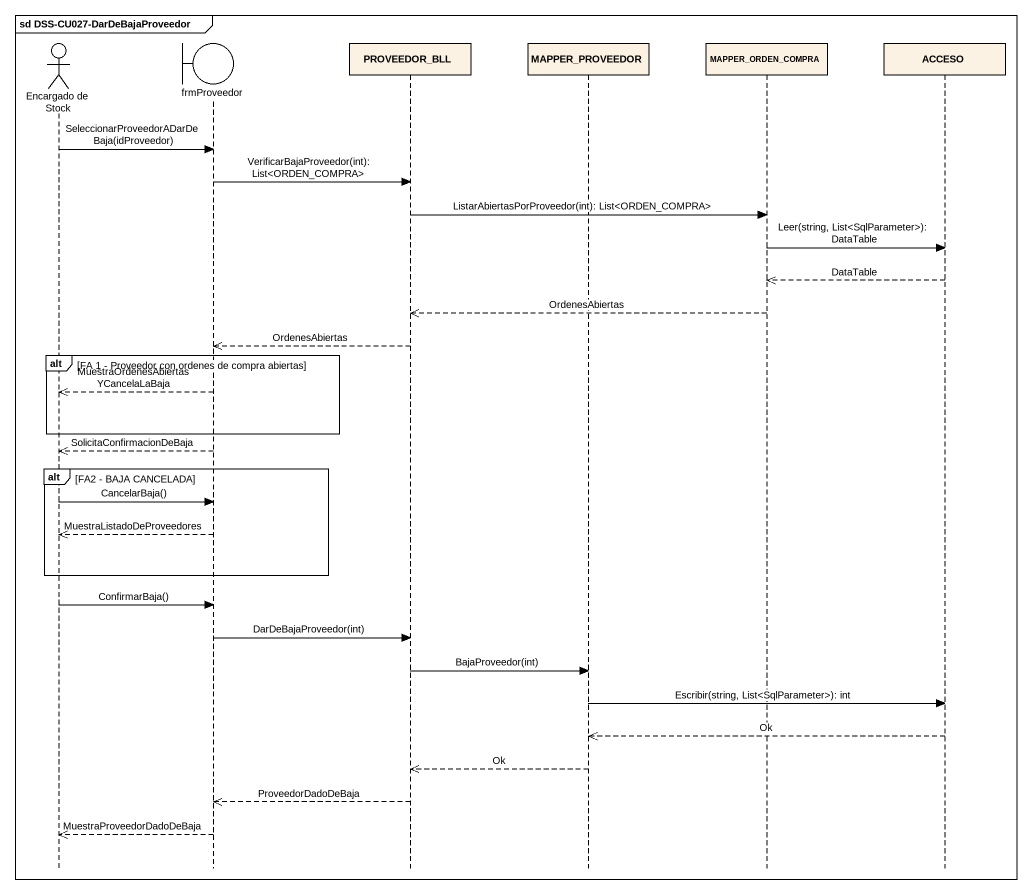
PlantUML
@startuml
mainframe sd DSS-CU027-DarDeBajaProveedor
hide footbox
actor "Encargado de Stock" as Encargado_de_Stock
boundary frmProveedor
participant PROVEEDOR_BLL
participant MAPPER_PROVEEDOR
participant MAPPER_ORDEN_COMPRA
participant ACCESO

Encargado_de_Stock -> frmProveedor : SeleccionarProveedorADarDeBaja(idProveedor)
frmProveedor -> PROVEEDOR_BLL : VerificarBajaProveedor(int): List<ORDEN_COMPRA>
PROVEEDOR_BLL -> MAPPER_ORDEN_COMPRA : ListarAbiertasPorProveedor(int): List<ORDEN_COMPRA>
MAPPER_ORDEN_COMPRA -> ACCESO : Leer(string, List<SqlParameter>): DataTable
ACCESO -->> MAPPER_ORDEN_COMPRA : DataTable
MAPPER_ORDEN_COMPRA -->> PROVEEDOR_BLL : OrdenesAbiertas
PROVEEDOR_BLL -->> frmProveedor : OrdenesAbiertas
alt FA 1 - Proveedor con ordenes de compra abiertas
  frmProveedor -->> Encargado_de_Stock : MuestraOrdenesAbiertasYCancelaLaBaja
end
frmProveedor -->> Encargado_de_Stock : SolicitaConfirmacionDeBaja
alt FA2 - BAJA CANCELADA
  Encargado_de_Stock -> frmProveedor : CancelarBaja()
  frmProveedor -->> Encargado_de_Stock : MuestraListadoDeProveedores
end
Encargado_de_Stock -> frmProveedor : ConfirmarBaja()
frmProveedor -> PROVEEDOR_BLL : DarDeBajaProveedor(int)
PROVEEDOR_BLL -> MAPPER_PROVEEDOR : BajaProveedor(int)
MAPPER_PROVEEDOR -> ACCESO : Escribir(string, List<SqlParameter>): int
ACCESO -->> MAPPER_PROVEEDOR : Ok
MAPPER_PROVEEDOR -->> PROVEEDOR_BLL : Ok
PROVEEDOR_BLL -->> frmProveedor : ProveedorDadoDeBaja
frmProveedor -->> Encargado_de_Stock : MuestraProveedorDadoDeBaja
@enduml
